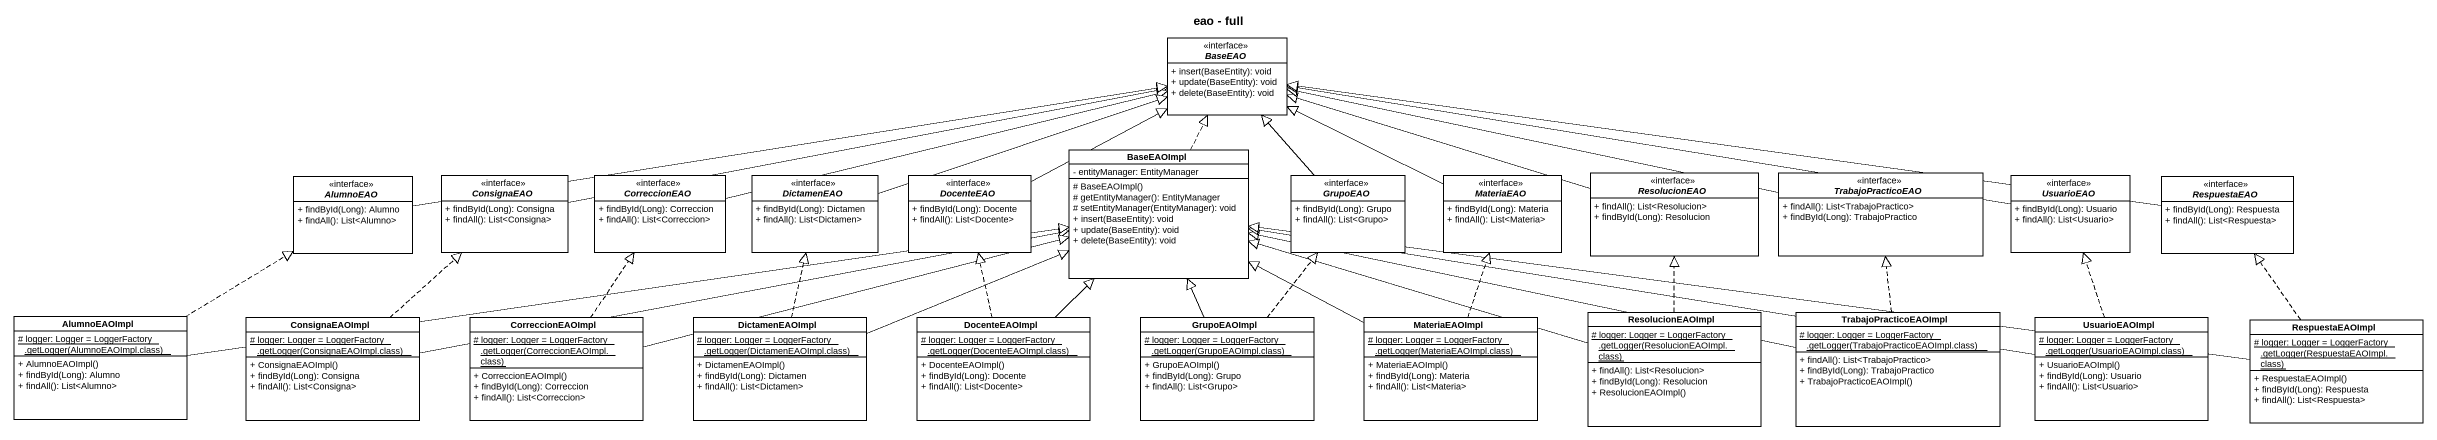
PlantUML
@startuml
title eao - full
hide circle
hide empty members
skinparam classAttributeIconSize 0
interface BaseEAO <<interface>> {
  + insert(BaseEntity): void
  + update(BaseEntity): void
  + delete(BaseEntity): void
}
interface AlumnoEAO <<interface>> {
  + findById(Long): Alumno
  + findAll(): List<Alumno>
}
interface ConsignaEAO <<interface>> {
  + findById(Long): Consigna
  + findAll(): List<Consigna>
}
interface CorreccionEAO <<interface>> {
  + findById(Long): Correccion
  + findAll(): List<Correccion>
}
interface DictamenEAO <<interface>> {
  + findById(Long): Dictamen
  + findAll(): List<Dictamen>
}
interface DocenteEAO <<interface>> {
  + findById(Long): Docente
  + findAll(): List<Docente>
}
class BaseEAOImpl {
  - entityManager: EntityManager
  # BaseEAOImpl()
  # getEntityManager(): EntityManager
  # setEntityManager(EntityManager): void
  + insert(BaseEntity): void
  + update(BaseEntity): void
  + delete(BaseEntity): void
}
interface GrupoEAO <<interface>> {
  + findById(Long): Grupo
  + findAll(): List<Grupo>
}
interface MateriaEAO <<interface>> {
  + findById(Long): Materia
  + findAll(): List<Materia>
}
interface ResolucionEAO <<interface>> {
  + findAll(): List<Resolucion>
  + findById(Long): Resolucion
}
interface TrabajoPracticoEAO <<interface>> {
  + findAll(): List<TrabajoPractico>
  + findById(Long): TrabajoPractico
}
interface UsuarioEAO <<interface>> {
  + findById(Long): Usuario
  + findAll(): List<Usuario>
}
interface RespuestaEAO <<interface>> {
  + findById(Long): Respuesta
  + findAll(): List<Respuesta>
}
class AlumnoEAOImpl {
  {static} {field} # logger: Logger = LoggerFactory .getLogger(AlumnoEAOImpl.class)
  + AlumnoEAOImpl()
  + findById(Long): Alumno
  + findAll(): List<Alumno>
}
class ConsignaEAOImpl {
  {static} {field} # logger: Logger = LoggerFactory .getLogger(ConsignaEAOImpl.class)
  + ConsignaEAOImpl()
  + findById(Long): Consigna
  + findAll(): List<Consigna>
}
class CorreccionEAOImpl {
  {static} {field} # logger: Logger = LoggerFactory .getLogger(CorreccionEAOImpl.class)
  + CorreccionEAOImpl()
  + findById(Long): Correccion
  + findAll(): List<Correccion>
}
class DictamenEAOImpl {
  {static} {field} # logger: Logger = LoggerFactory .getLogger(DictamenEAOImpl.class)
  + DictamenEAOImpl()
  + findById(Long): Dictamen
  + findAll(): List<Dictamen>
}
class DocenteEAOImpl {
  {static} {field} # logger: Logger = LoggerFactory .getLogger(DocenteEAOImpl.class)
  + DocenteEAOImpl()
  + findById(Long): Docente
  + findAll(): List<Docente>
}
class GrupoEAOImpl {
  {static} {field} # logger: Logger = LoggerFactory .getLogger(GrupoEAOImpl.class)
  + GrupoEAOImpl()
  + findById(Long): Grupo
  + findAll(): List<Grupo>
}
class MateriaEAOImpl {
  {static} {field} # logger: Logger = LoggerFactory .getLogger(MateriaEAOImpl.class)
  + MateriaEAOImpl()
  + findById(Long): Materia
  + findAll(): List<Materia>
}
class ResolucionEAOImpl {
  {static} {field} # logger: Logger = LoggerFactory .getLogger(ResolucionEAOImpl.class)
  + findAll(): List<Resolucion>
  + findById(Long): Resolucion
  + ResolucionEAOImpl()
}
class TrabajoPracticoEAOImpl {
  {static} {field} # logger: Logger = LoggerFactory .getLogger(TrabajoPracticoEAOImpl.class)
  + findAll(): List<TrabajoPractico>
  + findById(Long): TrabajoPractico
  + TrabajoPracticoEAOImpl()
}
class UsuarioEAOImpl {
  {static} {field} # logger: Logger = LoggerFactory .getLogger(UsuarioEAOImpl.class)
  + UsuarioEAOImpl()
  + findById(Long): Usuario
  + findAll(): List<Usuario>
}
class RespuestaEAOImpl {
  {static} {field} # logger: Logger = LoggerFactory .getLogger(RespuestaEAOImpl.class)
  + RespuestaEAOImpl()
  + findById(Long): Respuesta
  + findAll(): List<Respuesta>
}
AlumnoEAO -right-|> BaseEAO
ConsignaEAO -right-|> BaseEAO
CorreccionEAO -right-|> BaseEAO
DictamenEAO -right-|> BaseEAO
DocenteEAO -right-|> BaseEAO
BaseEAOImpl .up.|> BaseEAO
GrupoEAO -up-|> BaseEAO
MateriaEAO -left-|> BaseEAO
ResolucionEAO -left-|> BaseEAO
TrabajoPracticoEAO -left-|> BaseEAO
UsuarioEAO -left-|> BaseEAO
RespuestaEAO -left-|> BaseEAO
AlumnoEAOImpl .up.|> AlumnoEAO
AlumnoEAOImpl -right-|> BaseEAOImpl
ConsignaEAOImpl .up.|> ConsignaEAO
ConsignaEAOImpl -right-|> BaseEAOImpl
CorreccionEAOImpl .up.|> CorreccionEAO
CorreccionEAOImpl -right-|> BaseEAOImpl
DictamenEAOImpl .up.|> DictamenEAO
DictamenEAOImpl -right-|> BaseEAOImpl
DocenteEAOImpl .up.|> DocenteEAO
DocenteEAOImpl -up-|> BaseEAOImpl
GrupoEAOImpl -up-|> BaseEAOImpl
GrupoEAOImpl .up.|> GrupoEAO
MateriaEAOImpl -left-|> BaseEAOImpl
MateriaEAOImpl .up.|> MateriaEAO
ResolucionEAOImpl -left-|> BaseEAOImpl
ResolucionEAOImpl .up.|> ResolucionEAO
TrabajoPracticoEAOImpl -left-|> BaseEAOImpl
TrabajoPracticoEAOImpl .up.|> TrabajoPracticoEAO
UsuarioEAOImpl -left-|> BaseEAOImpl
UsuarioEAOImpl .up.|> UsuarioEAO
RespuestaEAOImpl -left-|> BaseEAOImpl
RespuestaEAOImpl .up.|> RespuestaEAO
@enduml
